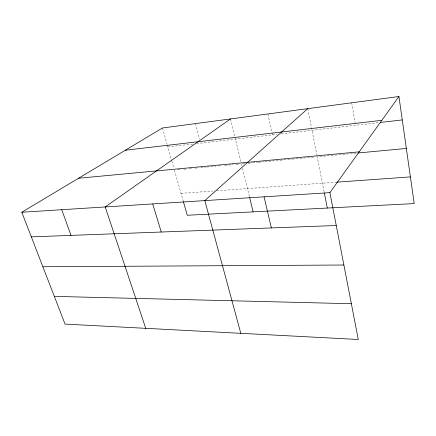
<?xml version="1.0" encoding="UTF-8"?>
<svg xmlns="http://www.w3.org/2000/svg" width="436" height="436" viewBox="0 0 436 436"><rect width="100%" height="100%" fill="white"/><g stroke="black" fill="none" stroke-linecap="round" stroke-linejoin="round"><path stroke-width="0.33" stroke-dasharray="2.18 1.64" d="M167.822 146.916L193.252 143.989M196.598 143.602L277.182 134.321M281.198 133.863L379.576 122.532M177.806 169.784L181.196 169.468M183.905 169.217L186.613 168.966M189.322 168.71L192.712 168.394M195.421 168.143L198.129 167.887M200.843 167.637L205.585 167.195M206.936 167.07L215.733 166.247M218.441 165.996L221.826 165.68M224.529 165.429L227.914 165.113M228.589 165.048L233.325 164.606M236.034 164.356L239.419 164.04M244.781 163.538L241.446 163.849L241.92 165.8M248.117 163.228L252.122 162.851M252.787 162.792L258.123 162.29M258.788 162.23L264.129 161.734M264.794 161.669L275.465 160.677M276.135 160.612L291.608 159.167M292.284 159.107L315.19 156.971M356.196 153.145L317.212 156.78L324.21 192.352M181.027 193.328L213.275 191.017M216.627 190.777L335.9 182.232M162.437 128.004L167.081 144.305M167.266 144.959L171.67 160.443M171.855 161.086L173.871 168.171M174.422 170.1L183.234 201.067M195.448 123.606L199.579 139.231M230.524 118.935L234.802 136.523M234.96 137.177L240.972 161.898M242.552 168.405L249.506 196.985M267.884 113.96L271.917 132.25M272.064 132.904L272.495 134.86M307.745 108.651L316.819 154.796M351.705 102.798L355.547 125.301"/><path stroke-width="0.65" d="M329.899 192.636L398.935 96.509L162.437 128.004L21.8 212.256L65.04 324.095L358.283 339.491L329.899 192.636L21.8 212.256M307.745 108.651L204.816 200.598L240.808 333.327M230.524 118.935L105.212 206.942L145.733 328.335M125.339 150.229L381.843 120.303M380.241 122.456L402.27 119.922M78.578 178.242L359.199 151.837M358.212 152.954L406.341 148.463M336.57 182.183L410.396 176.896M31.316 236.862L336.254 225.51M42.87 266.75L343.89 265.012M54.326 296.387L351.367 303.718M61.743 209.711L71.014 235.386M152.709 203.917L161.249 232.028M183.414 201.715L187.267 215.259L414.2 203.579L398.935 96.509M249.659 197.633L253.125 211.869M264.069 196.827L271.35 227.93M324.34 193.012L327.3 208.054"/></g></svg>
